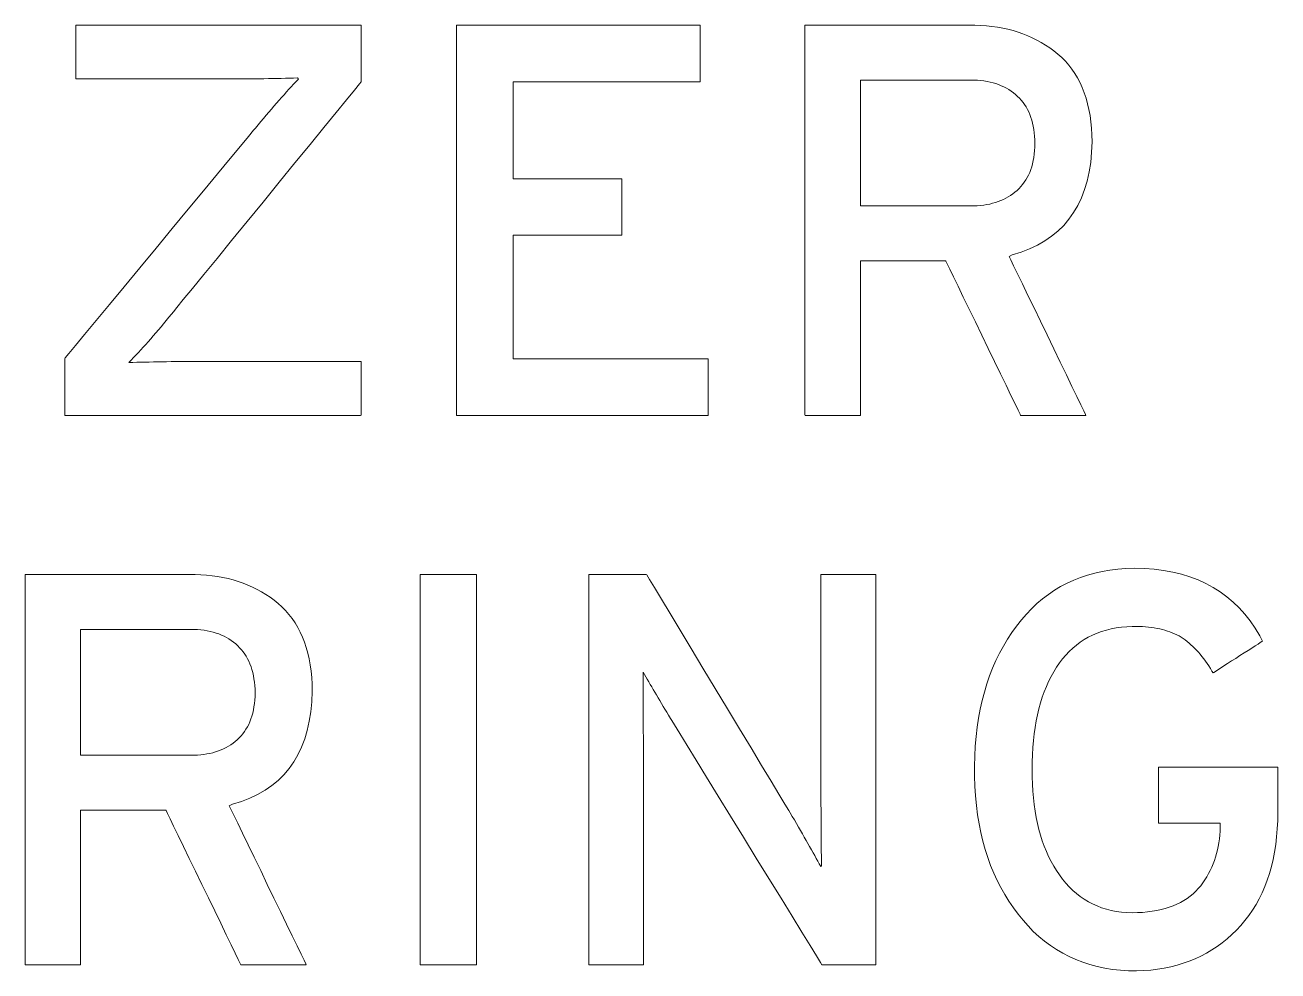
# Model space of a CAD drawing. Header units: millimetres. Extents: x 13198 to 24643, y -4481 to 8091.
# Drawn here: x 16323.25 to 16332.11, y 5691.67 to 5698.36 of the extents above; entities that cross this region are included whole.
import ezdxf

# ---------------------------------------------------------------- set-up
doc = ezdxf.new("R2010")
doc.units = ezdxf.units.MM
doc.header["$MEASUREMENT"] = 0
doc.linetypes.add('HIDDEN', pattern=[0.375, 0.25, -0.125])
doc.layers.add('3355', color=2, linetype='HIDDEN')

# ---------------------------------------------------------------- blocks, each defined once
blk = doc.blocks.new('sel-3355')
at = {"layer": '3355', "color": 7, "linetype": 'ByBlock', "lineweight": 13}
for points in [[(15461.0665, 5712.7908), (15461.0665, 5712.7946), (15461.0665, 5712.8054), (15461.0665, 5712.8223), (15461.0665, 5712.8443), (15461.0665, 5712.8707), (15461.0665, 5712.9004), (15461.0665, 5712.9326), (15461.0665, 5712.9664), (15461.0665, 5713.0008), (15461.0665, 5713.035), (15461.0665, 5713.0681), (15461.0665, 5713.0992), (15461.0665, 5713.1273), (15461.0665, 5713.1517), (15461.0665, 5713.1712), (15461.0665, 5713.1852), (15461.0665, 5713.1926), (15461.0697, 5713.1974), (15461.0945, 5713.2274), (15461.1411, 5713.2838), (15461.2067, 5713.3629), (15461.288, 5713.4613), (15461.3822, 5713.5751), (15461.4862, 5713.7007), (15461.597, 5713.8346), (15461.7115, 5713.9731), (15461.8268, 5714.1124), (15461.9399, 5714.249), (15462.0476, 5714.3792), (15462.1471, 5714.4994), (15462.2352, 5714.606), (15462.309, 5714.6952), (15462.3655, 5714.7634), (15462.4016, 5714.807), (15462.4143, 5714.8224), (15462.4336, 5714.8455), (15462.4527, 5714.8683), (15462.4716, 5714.8908), (15462.4903, 5714.9129), (15462.5089, 5714.9347), (15462.5273, 5714.9561), (15462.5455, 5714.9772), (15462.5636, 5714.9979), (15462.5815, 5715.0182), (15462.5992, 5715.0382), (15462.6167, 5715.0578), (15462.634, 5715.0771), (15462.6512, 5715.096), (15462.6682, 5715.1146), (15462.685, 5715.1328), (15462.7017, 5715.1507), (15462.7181, 5715.1682), (15462.7125, 5715.1764), (15462.6845, 5715.1755), (15462.656, 5715.1748), (15462.627, 5715.174), (15462.5975, 5715.1734), (15462.5676, 5715.1727), (15462.5371, 5715.1722), (15462.5062, 5715.1716), (15462.4748, 5715.1712), (15462.4428, 5715.1708), (15462.4104, 5715.1704), (15462.3775, 5715.1701), (15462.3441, 5715.1698), (15462.3102, 5715.1696), (15462.2759, 5715.1694), (15462.241, 5715.1693), (15462.2057, 5715.1692), (15462.1698, 5715.1692), (15462.1602, 5715.1692), (15462.1327, 5715.1692), (15462.0898, 5715.1692), (15462.0337, 5715.1692), (15461.9667, 5715.1692), (15461.8911, 5715.1692), (15461.8092, 5715.1692), (15461.7233, 5715.1692), (15461.6357, 5715.1692), (15461.5486, 5715.1692), (15461.4644, 5715.1692), (15461.3854, 5715.1692), (15461.3138, 5715.1692), (15461.252, 5715.1692), (15461.2022, 5715.1692), (15461.1667, 5715.1692), (15461.1479, 5715.1692), (15461.1454, 5715.1701), (15461.1454, 5715.1771), (15461.1454, 5715.1903), (15461.1454, 5715.2088), (15461.1454, 5715.2318), (15461.1454, 5715.2585), (15461.1454, 5715.2879), (15461.1454, 5715.3192), (15461.1454, 5715.3515), (15461.1454, 5715.3841), (15461.1454, 5715.4161), (15461.1454, 5715.4466), (15461.1454, 5715.4747), (15461.1454, 5715.4996), (15461.1454, 5715.5205), (15461.1454, 5715.5364), (15461.1454, 5715.5466), (15461.1454, 5715.5502), (15461.1644, 5715.5502), (15461.2185, 5715.5502), (15461.303, 5715.5502), (15461.4135, 5715.5502), (15461.5455, 5715.5502), (15461.6944, 5715.5502), (15461.8557, 5715.5502), (15462.025, 5715.5502), (15462.1976, 5715.5502), (15462.3691, 5715.5502), (15462.535, 5715.5502), (15462.6907, 5715.5502), (15462.8317, 5715.5502), (15462.9535, 5715.5502), (15463.0515, 5715.5502), (15463.1214, 5715.5502), (15463.1585, 5715.5502), (15463.1633, 5715.5492), (15463.1633, 5715.5419), (15463.1633, 5715.528), (15463.1633, 5715.5085), (15463.1633, 5715.4843), (15463.1633, 5715.4563), (15463.1633, 5715.4253), (15463.1633, 5715.3924), (15463.1633, 5715.3583), (15463.1633, 5715.324), (15463.1633, 5715.2904), (15463.1633, 5715.2583), (15463.1633, 5715.2287), (15463.1633, 5715.2025), (15463.1633, 5715.1805), (15463.1633, 5715.1637), (15463.1633, 5715.153), (15463.1633, 5715.1492), (15463.1508, 5715.1339), (15463.1151, 5715.0902), (15463.0593, 5715.0219), (15462.9863, 5714.9327), (15462.8992, 5714.826), (15462.8008, 5714.7057), (15462.6943, 5714.5754), (15462.5825, 5714.4387), (15462.4686, 5714.2992), (15462.3553, 5714.1607), (15462.2458, 5714.0267), (15462.143, 5713.9009), (15462.0499, 5713.787), (15461.9694, 5713.6886), (15461.9047, 5713.6093), (15461.8586, 5713.5529), (15461.8341, 5713.5229), (15461.8214, 5713.5073), (15461.8026, 5713.484), (15461.7839, 5713.4611), (15461.7654, 5713.4387), (15461.7469, 5713.4166), (15461.7286, 5713.3949), (15461.7104, 5713.3736), (15461.6924, 5713.3527), (15461.6745, 5713.3321), (15461.6567, 5713.3119), (15461.639, 5713.2922), (15461.6215, 5713.2728), (15461.604, 5713.2537), (15461.5867, 5713.2351), (15461.5696, 5713.2168), (15461.5525, 5713.1989), (15461.5356, 5713.1814), (15461.5188, 5713.1642), (15461.5466, 5713.1651), (15461.5748, 5713.1659), (15461.6036, 5713.1667), (15461.6328, 5713.1674), (15461.6625, 5713.1681), (15461.6927, 5713.1687), (15461.7234, 5713.1693), (15461.7546, 5713.1698), (15461.7863, 5713.1703), (15461.8185, 5713.1707), (15461.8511, 5713.1711), (15461.8843, 5713.1714), (15461.9179, 5713.1716), (15461.952, 5713.1718), (15461.9867, 5713.172), (15462.0218, 5713.1721), (15462.0574, 5713.1722), (15462.078, 5713.1722), (15462.098, 5713.1722), (15462.1356, 5713.1722), (15462.1885, 5713.1722), (15462.2542, 5713.1722), (15462.3302, 5713.1722), (15462.4141, 5713.1722), (15462.5036, 5713.1722), (15462.596, 5713.1722), (15462.6891, 5713.1722), (15462.7804, 5713.1722), (15462.8673, 5713.1722), (15462.9476, 5713.1722), (15463.0188, 5713.1722), (15463.0784, 5713.1722), (15463.1239, 5713.1722), (15463.1531, 5713.1722), (15463.1633, 5713.1722), (15463.1633, 5713.1686), (15463.1633, 5713.1584), (15463.1633, 5713.1424), (15463.1633, 5713.1215), (15463.1633, 5713.0966), (15463.1633, 5713.0684), (15463.1633, 5713.0379), (15463.1633, 5713.006), (15463.1633, 5712.9733), (15463.1633, 5712.9409), (15463.1633, 5712.9096), (15463.1633, 5712.8802), (15463.1633, 5712.8535), (15463.1633, 5712.8305), (15463.1633, 5712.8119), (15463.1633, 5712.7987), (15463.1633, 5712.7917), (15463.1583, 5712.7908), (15463.1198, 5712.7908), (15463.0472, 5712.7908), (15462.9453, 5712.7908), (15462.8187, 5712.7908), (15462.6722, 5712.7908), (15462.5104, 5712.7908), (15462.338, 5712.7908), (15462.1598, 5712.7908), (15461.9804, 5712.7908), (15461.8046, 5712.7908), (15461.6369, 5712.7908), (15461.4822, 5712.7908), (15461.345, 5712.7908), (15461.2302, 5712.7908), (15461.1424, 5712.7908), (15461.0862, 5712.7908)], [(15468.3315, 5714.7251), (15468.3283, 5714.6506), (15468.3213, 5714.5795), (15468.3106, 5714.5118), (15468.2962, 5714.4476), (15468.278, 5714.3868), (15468.256, 5714.3294), (15468.2303, 5714.2754), (15468.2009, 5714.2249), (15468.1676, 5714.1778), (15468.1307, 5714.1342), (15468.0899, 5714.094), (15468.0454, 5714.0572), (15467.9972, 5714.0239), (15467.9452, 5713.994), (15467.8894, 5713.9675), (15467.8299, 5713.9445), (15467.7667, 5713.9249), (15467.7449, 5713.9142), (15467.7563, 5713.8905), (15467.7766, 5713.8485), (15467.8045, 5713.791), (15467.8387, 5713.7203), (15467.8779, 5713.6393), (15467.921, 5713.5503), (15467.9666, 5713.4561), (15468.0135, 5713.3592), (15468.0604, 5713.2621), (15468.1062, 5713.1675), (15468.1496, 5713.078), (15468.1892, 5712.9961), (15468.2239, 5712.9244), (15468.2524, 5712.8656), (15468.2734, 5712.8221), (15468.2857, 5712.7966), (15468.2882, 5712.7908), (15468.2814, 5712.7908), (15468.2668, 5712.7908), (15468.2454, 5712.7908), (15468.2183, 5712.7908), (15468.1865, 5712.7908), (15468.1511, 5712.7908), (15468.1131, 5712.7908), (15468.0737, 5712.7908), (15468.0338, 5712.7908), (15467.9945, 5712.7908), (15467.9569, 5712.7908), (15467.9221, 5712.7908), (15467.8911, 5712.7908), (15467.8649, 5712.7908), (15467.8447, 5712.7908), (15467.8314, 5712.7908), (15467.8262, 5712.7908), (15467.822, 5712.7995), (15467.8084, 5712.8275), (15467.7866, 5712.8725), (15467.7578, 5712.9319), (15467.7232, 5713.0033), (15467.684, 5713.0841), (15467.6414, 5713.1719), (15467.5967, 5713.2641), (15467.5511, 5713.3582), (15467.5057, 5713.4518), (15467.4618, 5713.5423), (15467.4207, 5713.6272), (15467.3834, 5713.7041), (15467.3513, 5713.7703), (15467.3255, 5713.8235), (15467.3073, 5713.8611), (15467.2978, 5713.8806), (15467.295, 5713.8828), (15467.2832, 5713.8828), (15467.2616, 5713.8828), (15467.2315, 5713.8828), (15467.1942, 5713.8828), (15467.1513, 5713.8828), (15467.1039, 5713.8828), (15467.0537, 5713.8828), (15467.0018, 5713.8828), (15466.9498, 5713.8828), (15466.8989, 5713.8828), (15466.8507, 5713.8828), (15466.8064, 5713.8828), (15466.7674, 5713.8828), (15466.7352, 5713.8828), (15466.7111, 5713.8828), (15466.6965, 5713.8828), (15466.6926, 5713.8824), (15466.6926, 5713.8683), (15466.6926, 5713.8354), (15466.6926, 5713.7862), (15466.6926, 5713.7233), (15466.6926, 5713.6491), (15466.6926, 5713.5661), (15466.6926, 5713.4769), (15466.6926, 5713.3839), (15466.6926, 5713.2897), (15466.6926, 5713.1967), (15466.6926, 5713.1075), (15466.6926, 5713.0245), (15466.6926, 5712.9503), (15466.6926, 5712.8874), (15466.6926, 5712.8382), (15466.6926, 5712.8053), (15466.6926, 5712.7912), (15466.6901, 5712.7908), (15466.6806, 5712.7908), (15466.665, 5712.7908), (15466.6441, 5712.7908), (15466.6188, 5712.7908), (15466.59, 5712.7908), (15466.5587, 5712.7908), (15466.5256, 5712.7908), (15466.4918, 5712.7908), (15466.4582, 5712.7908), (15466.4255, 5712.7908), (15466.3948, 5712.7908), (15466.3669, 5712.7908), (15466.3427, 5712.7908), (15466.3231, 5712.7908), (15466.3091, 5712.7908), (15466.3014, 5712.7908), (15466.3003, 5712.7964), (15466.3003, 5712.8457), (15466.3003, 5712.9407), (15466.3003, 5713.075), (15466.3003, 5713.2425), (15466.3003, 5713.4366), (15466.3003, 5713.6512), (15466.3003, 5713.8799), (15466.3003, 5714.1164), (15466.3003, 5714.3542), (15466.3003, 5714.5872), (15466.3003, 5714.809), (15466.3003, 5715.0132), (15466.3003, 5715.1936), (15466.3003, 5715.3438), (15466.3003, 5715.4575), (15466.3003, 5715.5283), (15466.3004, 5715.5502), (15466.3136, 5715.5502), (15466.3472, 5715.5502), (15466.3985, 5715.5502), (15466.4648, 5715.5502), (15466.5435, 5715.5502), (15466.6318, 5715.5502), (15466.7271, 5715.5502), (15466.8266, 5715.5502), (15466.9277, 5715.5502), (15467.0278, 5715.5502), (15467.124, 5715.5502), (15467.2138, 5715.5502), (15467.2944, 5715.5502), (15467.3632, 5715.5502), (15467.4174, 5715.5502), (15467.4544, 5715.5502), (15467.4715, 5715.5502), (15467.5026, 5715.5499), (15467.5435, 5715.5483), (15467.5836, 5715.5454), (15467.6229, 5715.5412), (15467.6614, 5715.5356), (15467.6991, 5715.5288), (15467.736, 5715.5207), (15467.7722, 5715.5113), (15467.8075, 5715.5005), (15467.842, 5715.4885), (15467.8758, 5715.4751), (15467.9087, 5715.4605), (15467.9409, 5715.4445), (15467.9723, 5715.4272), (15468.0029, 5715.4086), (15468.0327, 5715.3887), (15468.0617, 5715.3675), (15468.09, 5715.3449), (15468.1172, 5715.3205), (15468.1427, 5715.2946), (15468.1667, 5715.2673), (15468.189, 5715.2384), (15468.2096, 5715.208), (15468.2287, 5715.176), (15468.2461, 5715.1426), (15468.262, 5715.1077), (15468.2761, 5715.0712), (15468.2887, 5715.0333), (15468.2997, 5714.9938), (15468.309, 5714.9528), (15468.3167, 5714.9103), (15468.3228, 5714.8663), (15468.3273, 5714.8207), (15468.3302, 5714.7737)], [(15467.9274, 5714.7134), (15467.9265, 5714.7392), (15467.9249, 5714.7641), (15467.9225, 5714.7883), (15467.9193, 5714.8118), (15467.9152, 5714.8344), (15467.9104, 5714.8563), (15467.9048, 5714.8773), (15467.8983, 5714.8977), (15467.8911, 5714.9172), (15467.883, 5714.9359), (15467.8742, 5714.9539), (15467.8645, 5714.9712), (15467.8541, 5714.9876), (15467.8429, 5715.0033), (15467.8308, 5715.0182), (15467.8179, 5715.0324), (15467.8043, 5715.0458), (15467.7897, 5715.059), (15467.7745, 5715.0714), (15467.7587, 5715.0831), (15467.7423, 5715.0939), (15467.7252, 5715.1039), (15467.7075, 5715.1131), (15467.6892, 5715.1215), (15467.6703, 5715.1292), (15467.6508, 5715.136), (15467.6306, 5715.142), (15467.6099, 5715.1472), (15467.5885, 5715.1516), (15467.5665, 5715.1552), (15467.5438, 5715.158), (15467.5206, 5715.16), (15467.4967, 5715.1612), (15467.4722, 5715.1616), (15467.4645, 5715.1616), (15467.4424, 5715.1616), (15467.408, 5715.1616), (15467.3631, 5715.1616), (15467.3096, 5715.1616), (15467.2494, 5715.1616), (15467.1845, 5715.1616), (15467.1168, 5715.1616), (15467.0481, 5715.1616), (15466.9803, 5715.1616), (15466.9154, 5715.1616), (15466.8553, 5715.1616), (15466.8018, 5715.1616), (15466.7569, 5715.1616), (15466.7225, 5715.1616), (15466.7004, 5715.1616), (15466.6926, 5715.1616), (15466.6926, 5715.1527), (15466.6926, 5715.1276), (15466.6926, 5715.0882), (15466.6926, 5715.0369), (15466.6926, 5714.9759), (15466.6926, 5714.9072), (15466.6926, 5714.8331), (15466.6926, 5714.7557), (15466.6926, 5714.6773), (15466.6926, 5714.5999), (15466.6926, 5714.5258), (15466.6926, 5714.4571), (15466.6926, 5714.396), (15466.6926, 5714.3447), (15466.6926, 5714.3054), (15466.6926, 5714.2802), (15466.6926, 5714.2714), (15466.7004, 5714.2714), (15466.7225, 5714.2714), (15466.7569, 5714.2714), (15466.8018, 5714.2714), (15466.8553, 5714.2714), (15466.9154, 5714.2714), (15466.9803, 5714.2714), (15467.0481, 5714.2714), (15467.1168, 5714.2714), (15467.1845, 5714.2714), (15467.2494, 5714.2714), (15467.3096, 5714.2714), (15467.3631, 5714.2714), (15467.408, 5714.2714), (15467.4424, 5714.2714), (15467.4645, 5714.2714), (15467.4722, 5714.2714), (15467.4963, 5714.2717), (15467.5198, 5714.2729), (15467.5427, 5714.2748), (15467.5649, 5714.2774), (15467.5866, 5714.2809), (15467.6077, 5714.285), (15467.6282, 5714.29), (15467.6482, 5714.2957), (15467.6675, 5714.3022), (15467.6862, 5714.3094), (15467.7043, 5714.3175), (15467.7218, 5714.3262), (15467.7387, 5714.3358), (15467.7551, 5714.3461), (15467.7708, 5714.3572), (15467.7859, 5714.3691), (15467.8005, 5714.3817), (15467.8145, 5714.3948), (15467.8278, 5714.4086), (15467.8402, 5714.4233), (15467.8518, 5714.4388), (15467.8626, 5714.4551), (15467.8725, 5714.4723), (15467.8817, 5714.4902), (15467.89, 5714.5089), (15467.8974, 5714.5285), (15467.9041, 5714.5488), (15467.9099, 5714.5699), (15467.9149, 5714.5918), (15467.919, 5714.6146), (15467.9224, 5714.6381), (15467.9249, 5714.6624), (15467.9265, 5714.6875)], [(15462.8166, 5710.8413), (15462.8135, 5710.7668), (15462.8065, 5710.6957), (15462.7958, 5710.628), (15462.7814, 5710.5638), (15462.7632, 5710.503), (15462.7412, 5710.4456), (15462.7155, 5710.3917), (15462.686, 5710.3412), (15462.6528, 5710.2941), (15462.6158, 5710.2504), (15462.5751, 5710.2102), (15462.5306, 5710.1735), (15462.4824, 5710.1401), (15462.4304, 5710.1102), (15462.3746, 5710.0838), (15462.3151, 5710.0607), (15462.2518, 5710.0411), (15462.23, 5710.0304), (15462.2415, 5710.0067), (15462.2618, 5709.9648), (15462.2897, 5709.9072), (15462.3239, 5709.8366), (15462.3631, 5709.7555), (15462.4061, 5709.6666), (15462.4518, 5709.5723), (15462.4987, 5709.4754), (15462.5456, 5709.3783), (15462.5914, 5709.2837), (15462.6347, 5709.1942), (15462.6744, 5709.1123), (15462.7091, 5709.0406), (15462.7375, 5708.9818), (15462.7586, 5708.9383), (15462.7709, 5708.9128), (15462.7734, 5708.9071), (15462.7666, 5708.9071), (15462.752, 5708.9071), (15462.7306, 5708.9071), (15462.7035, 5708.9071), (15462.6717, 5708.9071), (15462.6363, 5708.9071), (15462.5983, 5708.9071), (15462.5589, 5708.9071), (15462.519, 5708.9071), (15462.4797, 5708.9071), (15462.4421, 5708.9071), (15462.4073, 5708.9071), (15462.3762, 5708.9071), (15462.3501, 5708.9071), (15462.3298, 5708.9071), (15462.3166, 5708.9071), (15462.3114, 5708.9071), (15462.3071, 5708.9157), (15462.2935, 5708.9438), (15462.2717, 5708.9887), (15462.2429, 5709.0482), (15462.2083, 5709.1196), (15462.1691, 5709.2004), (15462.1266, 5709.2881), (15462.0819, 5709.3803), (15462.0362, 5709.4745), (15461.9909, 5709.568), (15461.947, 5709.6585), (15461.9058, 5709.7435), (15461.8686, 5709.8203), (15461.8364, 5709.8866), (15461.8107, 5709.9397), (15461.7924, 5709.9773), (15461.783, 5709.9968), (15461.7802, 5709.999), (15461.7684, 5709.999), (15461.7468, 5709.999), (15461.7166, 5709.999), (15461.6794, 5709.999), (15461.6364, 5709.999), (15461.5891, 5709.999), (15461.5388, 5709.999), (15461.487, 5709.999), (15461.435, 5709.999), (15461.3841, 5709.999), (15461.3359, 5709.999), (15461.2916, 5709.999), (15461.2526, 5709.999), (15461.2204, 5709.999), (15461.1963, 5709.999), (15461.1817, 5709.999), (15461.1778, 5709.9987), (15461.1778, 5709.9845), (15461.1778, 5709.9516), (15461.1778, 5709.9025), (15461.1778, 5709.8395), (15461.1778, 5709.7653), (15461.1778, 5709.6824), (15461.1778, 5709.5931), (15461.1778, 5709.5002), (15461.1778, 5709.4059), (15461.1778, 5709.3129), (15461.1778, 5709.2237), (15461.1778, 5709.1408), (15461.1778, 5709.0666), (15461.1778, 5709.0036), (15461.1778, 5708.9544), (15461.1778, 5708.9215), (15461.1778, 5708.9074), (15461.1753, 5708.9071), (15461.1658, 5708.9071), (15461.1502, 5708.9071), (15461.1293, 5708.9071), (15461.104, 5708.9071), (15461.0752, 5708.9071), (15461.0439, 5708.9071), (15461.0108, 5708.9071), (15460.977, 5708.9071), (15460.9434, 5708.9071), (15460.9107, 5708.9071), (15460.88, 5708.9071), (15460.8521, 5708.9071), (15460.8279, 5708.9071), (15460.8083, 5708.9071), (15460.7942, 5708.9071), (15460.7866, 5708.9071), (15460.7855, 5708.9126), (15460.7855, 5708.9619), (15460.7855, 5709.0569), (15460.7855, 5709.1913), (15460.7855, 5709.3587), (15460.7855, 5709.5529), (15460.7855, 5709.7675), (15460.7855, 5709.9961), (15460.7855, 5710.2326), (15460.7855, 5710.4705), (15460.7855, 5710.7034), (15460.7855, 5710.9252), (15460.7855, 5711.1295), (15460.7855, 5711.3098), (15460.7855, 5711.46), (15460.7855, 5711.5737), (15460.7855, 5711.6445), (15460.7856, 5711.6664), (15460.7988, 5711.6664), (15460.8324, 5711.6664), (15460.8837, 5711.6664), (15460.95, 5711.6664), (15461.0287, 5711.6664), (15461.117, 5711.6664), (15461.2122, 5711.6664), (15461.3118, 5711.6664), (15461.4129, 5711.6664), (15461.513, 5711.6664), (15461.6092, 5711.6664), (15461.699, 5711.6664), (15461.7796, 5711.6664), (15461.8484, 5711.6664), (15461.9026, 5711.6664), (15461.9396, 5711.6664), (15461.9567, 5711.6664), (15461.9878, 5711.6661), (15462.0287, 5711.6645), (15462.0688, 5711.6616), (15462.1081, 5711.6574), (15462.1466, 5711.6519), (15462.1843, 5711.645), (15462.2212, 5711.6369), (15462.2573, 5711.6275), (15462.2927, 5711.6168), (15462.3272, 5711.6047), (15462.361, 5711.5914), (15462.3939, 5711.5767), (15462.4261, 5711.5607), (15462.4575, 5711.5434), (15462.4881, 5711.5249), (15462.5179, 5711.505), (15462.5469, 5711.4837), (15462.5752, 5711.4611), (15462.6024, 5711.4367), (15462.6279, 5711.4109), (15462.6519, 5711.3835), (15462.6742, 5711.3546), (15462.6948, 5711.3242), (15462.7139, 5711.2923), (15462.7313, 5711.2589), (15462.7471, 5711.2239), (15462.7613, 5711.1875), (15462.7739, 5711.1495), (15462.7849, 5711.11), (15462.7942, 5711.069), (15462.8019, 5711.0265), (15462.808, 5710.9825), (15462.8125, 5710.937), (15462.8154, 5710.8899)], [(15466.4213, 5708.9071), (15466.4113, 5708.9234), (15466.3827, 5708.9697), (15466.3381, 5709.0422), (15466.2798, 5709.137), (15466.2101, 5709.2502), (15466.1315, 5709.3779), (15466.0463, 5709.5163), (15465.9569, 5709.6615), (15465.8658, 5709.8096), (15465.7752, 5709.9567), (15465.6877, 5710.0989), (15465.6055, 5710.2325), (15465.531, 5710.3534), (15465.4667, 5710.4579), (15465.4149, 5710.542), (15465.378, 5710.6019), (15465.3585, 5710.6338), (15465.3493, 5710.6489), (15465.3363, 5710.6706), (15465.3235, 5710.692), (15465.3109, 5710.713), (15465.2985, 5710.7338), (15465.2863, 5710.7543), (15465.2743, 5710.7745), (15465.2625, 5710.7944), (15465.251, 5710.814), (15465.2396, 5710.8333), (15465.2284, 5710.8523), (15465.2175, 5710.8709), (15465.2067, 5710.8893), (15465.1962, 5710.9074), (15465.1858, 5710.9251), (15465.1757, 5710.9425), (15465.1658, 5710.9597), (15465.1561, 5710.9765), (15465.1561, 5710.9444), (15465.1561, 5710.9117), (15465.1562, 5710.8785), (15465.1563, 5710.8448), (15465.1564, 5710.8106), (15465.1565, 5710.7758), (15465.1567, 5710.7404), (15465.1569, 5710.7046), (15465.1571, 5710.6682), (15465.1573, 5710.6313), (15465.1576, 5710.5939), (15465.1578, 5710.5559), (15465.1581, 5710.5174), (15465.1585, 5710.4784), (15465.1588, 5710.4388), (15465.1592, 5710.3987), (15465.1596, 5710.3581), (15465.1599, 5710.3342), (15465.1599, 5710.3079), (15465.1599, 5710.2584), (15465.1599, 5710.1888), (15465.1599, 5710.1025), (15465.1599, 5710.0025), (15465.1599, 5709.8921), (15465.1599, 5709.7746), (15465.1599, 5709.653), (15465.1599, 5709.5306), (15465.1599, 5709.4106), (15465.1599, 5709.2962), (15465.1599, 5709.1907), (15465.1599, 5709.0971), (15465.1599, 5709.0188), (15465.1599, 5708.9588), (15465.1599, 5708.9205), (15465.1599, 5708.9071), (15465.1562, 5708.9071), (15465.1458, 5708.9071), (15465.1295, 5708.9071), (15465.1082, 5708.9071), (15465.0828, 5708.9071), (15465.0542, 5708.9071), (15465.0231, 5708.9071), (15464.9905, 5708.9071), (15464.9572, 5708.9071), (15464.9242, 5708.9071), (15464.8923, 5708.9071), (15464.8623, 5708.9071), (15464.8351, 5708.9071), (15464.8117, 5708.9071), (15464.7928, 5708.9071), (15464.7794, 5708.9071), (15464.7722, 5708.9071), (15464.7713, 5708.9137), (15464.7713, 5708.9644), (15464.7713, 5709.0599), (15464.7713, 5709.194), (15464.7713, 5709.3606), (15464.7713, 5709.5534), (15464.7713, 5709.7663), (15464.7713, 5709.9931), (15464.7713, 5710.2276), (15464.7713, 5710.4637), (15464.7713, 5710.6951), (15464.7713, 5710.9158), (15464.7713, 5711.1194), (15464.7713, 5711.2998), (15464.7713, 5711.451), (15464.7713, 5711.5666), (15464.7713, 5711.6404), (15464.7713, 5711.6664), (15464.7751, 5711.6664), (15464.7861, 5711.6664), (15464.8032, 5711.6664), (15464.8255, 5711.6664), (15464.8522, 5711.6664), (15464.8824, 5711.6664), (15464.915, 5711.6664), (15464.9493, 5711.6664), (15464.9842, 5711.6664), (15465.019, 5711.6664), (15465.0525, 5711.6664), (15465.084, 5711.6664), (15465.1126, 5711.6664), (15465.1372, 5711.6664), (15465.1571, 5711.6664), (15465.1712, 5711.6664), (15465.1787, 5711.6664), (15465.1821, 5711.6624), (15465.2008, 5711.6314), (15465.236, 5711.5731), (15465.2854, 5711.4913), (15465.3467, 5711.3896), (15465.4177, 5711.2719), (15465.4961, 5711.142), (15465.5796, 5711.0035), (15465.666, 5710.8604), (15465.7529, 5710.7163), (15465.8381, 5710.575), (15465.9194, 5710.4403), (15465.9944, 5710.316), (15466.0608, 5710.2059), (15466.1165, 5710.1136), (15466.159, 5710.0431), (15466.1862, 5709.998), (15466.1958, 5709.9821), (15466.211, 5709.9561), (15466.2259, 5709.9305), (15466.2405, 5709.9054), (15466.2547, 5709.8807), (15466.2687, 5709.8565), (15466.2824, 5709.8327), (15466.2957, 5709.8093), (15466.3088, 5709.7864), (15466.3215, 5709.764), (15466.334, 5709.742), (15466.3461, 5709.7204), (15466.358, 5709.6993), (15466.3695, 5709.6786), (15466.3808, 5709.6584), (15466.3917, 5709.6386), (15466.4023, 5709.6193), (15466.4126, 5709.6004), (15466.4175, 5709.6077), (15466.417, 5709.6411), (15466.4167, 5709.6751), (15466.4163, 5709.7095), (15466.416, 5709.7445), (15466.4157, 5709.7799), (15466.4154, 5709.8157), (15466.4151, 5709.8521), (15466.4149, 5709.889), (15466.4147, 5709.9263), (15466.4145, 5709.9641), (15466.4143, 5710.0024), (15466.4142, 5710.0411), (15466.4141, 5710.0804), (15466.414, 5710.1201), (15466.4139, 5710.1603), (15466.4139, 5710.2009), (15466.4139, 5710.2421), (15466.4139, 5710.2555), (15466.4139, 5710.2936), (15466.4139, 5710.3533), (15466.4139, 5710.4313), (15466.4139, 5710.5245), (15466.4139, 5710.6296), (15466.4139, 5710.7435), (15466.4139, 5710.8629), (15466.4139, 5710.9848), (15466.4139, 5711.1058), (15466.4139, 5711.2229), (15466.4139, 5711.3328), (15466.4139, 5711.4323), (15466.4139, 5711.5183), (15466.4139, 5711.5875), (15466.4139, 5711.6368), (15466.4139, 5711.663), (15466.4148, 5711.6664), (15466.422, 5711.6664), (15466.4354, 5711.6664), (15466.4543, 5711.6664), (15466.4778, 5711.6664), (15466.5049, 5711.6664), (15466.5349, 5711.6664), (15466.5668, 5711.6664), (15466.5999, 5711.6664), (15466.6331, 5711.6664), (15466.6657, 5711.6664), (15466.6968, 5711.6664), (15466.7255, 5711.6664), (15466.7509, 5711.6664), (15466.7721, 5711.6664), (15466.7884, 5711.6664), (15466.7988, 5711.6664), (15466.8025, 5711.6664), (15466.8025, 5711.6404), (15466.8025, 5711.5666), (15466.8025, 5711.451), (15466.8025, 5711.2998), (15466.8025, 5711.1194), (15466.8025, 5710.9158), (15466.8025, 5710.6951), (15466.8025, 5710.4637), (15466.8025, 5710.2276), (15466.8025, 5709.9931), (15466.8025, 5709.7663), (15466.8025, 5709.5534), (15466.8025, 5709.3606), (15466.8025, 5709.194), (15466.8025, 5709.0599), (15466.8025, 5708.9644), (15466.8025, 5708.9137), (15466.8016, 5708.9071), (15466.7946, 5708.9071), (15466.7814, 5708.9071), (15466.7628, 5708.9071), (15466.7398, 5708.9071), (15466.7132, 5708.9071), (15466.6838, 5708.9071), (15466.6525, 5708.9071), (15466.6201, 5708.9071), (15466.5875, 5708.9071), (15466.5555, 5708.9071), (15466.525, 5708.9071), (15466.4969, 5708.9071), (15466.472, 5708.9071), (15466.4511, 5708.9071), (15466.4351, 5708.9071), (15466.4249, 5708.9071)], [(15469.6457, 5709.987), (15469.6443, 5709.9272), (15469.6412, 5709.869), (15469.6364, 5709.8124), (15469.6298, 5709.7574), (15469.6214, 5709.7039), (15469.6112, 5709.652), (15469.5993, 5709.6017), (15469.5856, 5709.5529), (15469.5701, 5709.5057), (15469.5529, 5709.4601), (15469.5339, 5709.4161), (15469.5132, 5709.3737), (15469.4906, 5709.3328), (15469.4663, 5709.2935), (15469.4402, 5709.2558), (15469.4124, 5709.2196), (15469.3828, 5709.1851), (15469.3515, 5709.1519), (15469.3191, 5709.1201), (15469.2856, 5709.0902), (15469.2509, 5709.0621), (15469.2151, 5709.0358), (15469.1782, 5709.0114), (15469.1401, 5708.9889), (15469.1009, 5708.9682), (15469.0605, 5708.9494), (15469.019, 5708.9324), (15468.9764, 5708.9172), (15468.9327, 5708.9039), (15468.8878, 5708.8925), (15468.8417, 5708.8829), (15468.7946, 5708.8752), (15468.7463, 5708.8694), (15468.6969, 5708.8654), (15468.6463, 5708.8632), (15468.59, 5708.8642), (15468.5323, 5708.8681), (15468.4761, 5708.8745), (15468.4214, 5708.8833), (15468.3682, 5708.8946), (15468.3163, 5708.9084), (15468.266, 5708.9246), (15468.2171, 5708.9433), (15468.1697, 5708.9644), (15468.1237, 5708.988), (15468.0792, 5709.0141), (15468.0362, 5709.0426), (15467.9946, 5709.0735), (15467.9545, 5709.107), (15467.9158, 5709.1429), (15467.8786, 5709.1812), (15467.8429, 5709.222), (15467.8086, 5709.2653), (15467.7749, 5709.3095), (15467.7432, 5709.3553), (15467.7134, 5709.4028), (15467.6855, 5709.4519), (15467.6596, 5709.5027), (15467.6356, 5709.5551), (15467.6136, 5709.6091), (15467.5935, 5709.6648), (15467.5753, 5709.7221), (15467.5591, 5709.7811), (15467.5448, 5709.8417), (15467.5324, 5709.9039), (15467.522, 5709.9678), (15467.5135, 5710.0333), (15467.5069, 5710.1005), (15467.5023, 5710.1693), (15467.4997, 5710.2397), (15467.4992, 5710.3116), (15467.5012, 5710.3827), (15467.5052, 5710.4521), (15467.5111, 5710.5199), (15467.5189, 5710.5861), (15467.5287, 5710.6508), (15467.5404, 5710.7138), (15467.5541, 5710.7752), (15467.5697, 5710.835), (15467.5872, 5710.8932), (15467.6067, 5710.9498), (15467.6281, 5711.0048), (15467.6514, 5711.0582), (15467.6767, 5711.1099), (15467.7039, 5711.1601), (15467.7331, 5711.2087), (15467.7641, 5711.2557), (15467.7972, 5711.301), (15467.8313, 5711.3445), (15467.8666, 5711.3855), (15467.9033, 5711.4241), (15467.9415, 5711.4602), (15467.9811, 5711.4939), (15468.0222, 5711.5252), (15468.0648, 5711.554), (15468.1088, 5711.5804), (15468.1543, 5711.6044), (15468.2012, 5711.6259), (15468.2496, 5711.645), (15468.2994, 5711.6617), (15468.3508, 5711.676), (15468.4035, 5711.6878), (15468.4577, 5711.6972), (15468.5134, 5711.7042), (15468.5706, 5711.7088), (15468.6292, 5711.7109), (15468.701, 5711.7088), (15468.7704, 5711.7035), (15468.8374, 5711.6949), (15468.9019, 5711.6831), (15468.9639, 5711.668), (15469.0235, 5711.6496), (15469.0806, 5711.628), (15469.1353, 5711.6032), (15469.1875, 5711.5751), (15469.2373, 5711.5437), (15469.2846, 5711.5091), (15469.3295, 5711.4713), (15469.3719, 5711.4301), (15469.4119, 5711.3857), (15469.4495, 5711.3381), (15469.4845, 5711.2872), (15469.5172, 5711.233), (15469.5372, 5711.1949), (15469.5319, 5711.1915), (15469.5208, 5711.1844), (15469.5048, 5711.1741), (15469.4846, 5711.1612), (15469.4609, 5711.146), (15469.4346, 5711.1292), (15469.4064, 5711.1111), (15469.377, 5711.0922), (15469.3473, 5711.0732), (15469.3179, 5711.0544), (15469.2897, 5711.0363), (15469.2633, 5711.0194), (15469.2397, 5711.0042), (15469.2195, 5710.9913), (15469.2035, 5710.981), (15469.1924, 5710.9739), (15469.1871, 5710.9705), (15469.1792, 5710.983), (15469.1678, 5711.0016), (15469.1563, 5711.0196), (15469.1445, 5711.0371), (15469.1326, 5711.054), (15469.1205, 5711.0704), (15469.1082, 5711.0862), (15469.0957, 5711.1015), (15469.083, 5711.1162), (15469.0702, 5711.1303), (15469.0572, 5711.1439), (15469.044, 5711.157), (15469.0306, 5711.1694), (15469.017, 5711.1814), (15469.0033, 5711.1927), (15468.9894, 5711.2035), (15468.9753, 5711.2137), (15468.9611, 5711.2234), (15468.946, 5711.2317), (15468.9306, 5711.2395), (15468.9147, 5711.2468), (15468.8983, 5711.2537), (15468.8814, 5711.2601), (15468.8641, 5711.266), (15468.8464, 5711.2714), (15468.8282, 5711.2763), (15468.8095, 5711.2807), (15468.7904, 5711.2847), (15468.7709, 5711.2881), (15468.7508, 5711.2911), (15468.7304, 5711.2936), (15468.7094, 5711.2956), (15468.6881, 5711.2972), (15468.6662, 5711.2982), (15468.644, 5711.2988), (15468.6157, 5711.2987), (15468.5769, 5711.2969), (15468.5391, 5711.2934), (15468.5024, 5711.2882), (15468.4668, 5711.2814), (15468.4322, 5711.2729), (15468.3987, 5711.2627), (15468.3663, 5711.2509), (15468.3349, 5711.2373), (15468.3046, 5711.2221), (15468.2753, 5711.2053), (15468.2471, 5711.1867), (15468.22, 5711.1665), (15468.194, 5711.1447), (15468.169, 5711.1211), (15468.1451, 5711.0959), (15468.1222, 5711.069), (15468.1004, 5711.0405), (15468.0796, 5711.0099), (15468.0598, 5710.9778), (15468.0413, 5710.9444), (15468.024, 5710.9097), (15468.0078, 5710.8737), (15467.9929, 5710.8364), (15467.9791, 5710.7978), (15467.9666, 5710.7579), (15467.9552, 5710.7167), (15467.9451, 5710.6742), (15467.9361, 5710.6304), (15467.9283, 5710.5853), (15467.9218, 5710.5389), (15467.9164, 5710.4913), (15467.9122, 5710.4423), (15467.9092, 5710.392), (15467.9075, 5710.3405), (15467.9069, 5710.2876), (15467.9075, 5710.2354), (15467.9092, 5710.1845), (15467.9122, 5710.1348), (15467.9164, 5710.0864), (15467.9218, 5710.0393), (15467.9283, 5709.9935), (15467.9361, 5709.9489), (15467.9451, 5709.9055), (15467.9552, 5709.8635), (15467.9666, 5709.8227), (15467.9791, 5709.7832), (15467.9929, 5709.745), (15468.0078, 5709.708), (15468.024, 5709.6723), (15468.0413, 5709.638), (15468.0598, 5709.6048), (15468.0796, 5709.573), (15468.1004, 5709.5421), (15468.1222, 5709.5122), (15468.1451, 5709.484), (15468.1691, 5709.4576), (15468.1941, 5709.4329), (15468.2201, 5709.4101), (15468.2473, 5709.389), (15468.2755, 5709.3697), (15468.3048, 5709.3522), (15468.3351, 5709.3365), (15468.3665, 5709.3225), (15468.3989, 5709.3103), (15468.4325, 5709.3), (15468.467, 5709.2913), (15468.5027, 5709.2845), (15468.5394, 5709.2795), (15468.5772, 5709.2762), (15468.616, 5709.2747), (15468.6535, 5709.2753), (15468.6889, 5709.2774), (15468.7232, 5709.2805), (15468.7563, 5709.2848), (15468.7883, 5709.2903), (15468.8192, 5709.2969), (15468.8488, 5709.3047), (15468.8774, 5709.3136), (15468.9048, 5709.3236), (15468.931, 5709.3348), (15468.9561, 5709.3472), (15468.9801, 5709.3607), (15469.0029, 5709.3753), (15469.0245, 5709.3912), (15469.0451, 5709.4081), (15469.0644, 5709.4262), (15469.0826, 5709.4455), (15469.0997, 5709.466), (15469.1149, 5709.4867), (15469.1292, 5709.5079), (15469.1426, 5709.5296), (15469.1551, 5709.5517), (15469.1668, 5709.5742), (15469.1775, 5709.5971), (15469.1874, 5709.6205), (15469.1964, 5709.6443), (15469.2045, 5709.6686), (15469.2118, 5709.6933), (15469.2181, 5709.7184), (15469.2236, 5709.744), (15469.2281, 5709.77), (15469.2318, 5709.7964), (15469.2346, 5709.8232), (15469.2365, 5709.8505), (15469.2376, 5709.8782), (15469.2378, 5709.897), (15469.2378, 5709.8971), (15469.2378, 5709.8975), (15469.2378, 5709.898), (15469.2378, 5709.8987), (15469.2378, 5709.8994), (15469.2378, 5709.9003), (15469.2378, 5709.9012), (15469.2378, 5709.9022), (15469.2378, 5709.9031), (15469.2378, 5709.9041), (15469.2378, 5709.905), (15469.2378, 5709.9058), (15469.2378, 5709.9066), (15469.2378, 5709.9073), (15469.2378, 5709.9078), (15469.2378, 5709.9081), (15469.2378, 5709.9083), (15469.2359, 5709.9083), (15469.2268, 5709.9083), (15469.2109, 5709.9083), (15469.1891, 5709.9083), (15469.1624, 5709.9083), (15469.1318, 5709.9083), (15469.0981, 5709.9083), (15469.0624, 5709.9083), (15469.0255, 5709.9083), (15468.9885, 5709.9083), (15468.9523, 5709.9083), (15468.9178, 5709.9083), (15468.8861, 5709.9083), (15468.8579, 5709.9083), (15468.8344, 5709.9083), (15468.8164, 5709.9083), (15468.8049, 5709.9083), (15468.8009, 5709.9083), (15468.8009, 5709.912), (15468.8009, 5709.9224), (15468.8009, 5709.9387), (15468.8009, 5709.9601), (15468.8009, 5709.9856), (15468.8009, 5710.0145), (15468.8009, 5710.0458), (15468.8009, 5710.0786), (15468.8009, 5710.1122), (15468.8009, 5710.1456), (15468.8009, 5710.1781), (15468.8009, 5710.2086), (15468.8009, 5710.2365), (15468.8009, 5710.2607), (15468.8009, 5710.2805), (15468.8009, 5710.2949), (15468.8009, 5710.3032), (15468.8018, 5710.3049), (15468.8146, 5710.3049), (15468.8412, 5710.3049), (15468.8798, 5710.3049), (15468.9284, 5710.3049), (15468.9854, 5710.3049), (15469.0488, 5710.3049), (15469.1167, 5710.3049), (15469.1875, 5710.3049), (15469.2591, 5710.3049), (15469.3298, 5710.3049), (15469.3978, 5710.3049), (15469.4612, 5710.3049), (15469.5181, 5710.3049), (15469.5668, 5710.3049), (15469.6053, 5710.3049), (15469.6319, 5710.3049), (15469.6448, 5710.3049), (15469.6457, 5710.3035), (15469.6457, 5710.2969), (15469.6457, 5710.2853), (15469.6457, 5710.2695), (15469.6457, 5710.25), (15469.6457, 5710.2277), (15469.6457, 5710.2032), (15469.6457, 5710.1772), (15469.6457, 5710.1504), (15469.6457, 5710.1235), (15469.6457, 5710.0971), (15469.6457, 5710.0721), (15469.6457, 5710.0489), (15469.6457, 5710.0285), (15469.6457, 5710.0113), (15469.6457, 5709.9983), (15469.6457, 5709.9899)], [(15462.4126, 5710.8296), (15462.4117, 5710.8554), (15462.4101, 5710.8804), (15462.4077, 5710.9046), (15462.4044, 5710.928), (15462.4004, 5710.9506), (15462.3956, 5710.9725), (15462.3899, 5710.9936), (15462.3835, 5711.0139), (15462.3762, 5711.0334), (15462.3682, 5711.0522), (15462.3593, 5711.0702), (15462.3497, 5711.0874), (15462.3393, 5711.1038), (15462.328, 5711.1195), (15462.316, 5711.1344), (15462.3031, 5711.1486), (15462.2894, 5711.162), (15462.2749, 5711.1752), (15462.2597, 5711.1877), (15462.2439, 5711.1993), (15462.2274, 5711.2101), (15462.2104, 5711.2201), (15462.1927, 5711.2294), (15462.1745, 5711.2378), (15462.1556, 5711.2454), (15462.136, 5711.2522), (15462.1159, 5711.2582), (15462.0952, 5711.2634), (15462.0738, 5711.2678), (15462.0518, 5711.2714), (15462.0292, 5711.2742), (15462.0059, 5711.2762), (15461.9821, 5711.2774), (15461.9576, 5711.2778), (15461.9498, 5711.2778), (15461.9278, 5711.2778), (15461.8933, 5711.2778), (15461.8484, 5711.2778), (15461.7949, 5711.2778), (15461.7348, 5711.2778), (15461.6698, 5711.2778), (15461.6021, 5711.2778), (15461.5334, 5711.2778), (15461.4656, 5711.2778), (15461.4007, 5711.2778), (15461.3405, 5711.2778), (15461.287, 5711.2778), (15461.2421, 5711.2778), (15461.2077, 5711.2778), (15461.1856, 5711.2778), (15461.1778, 5711.2778), (15461.1778, 5711.269), (15461.1778, 5711.2438), (15461.1778, 5711.2045), (15461.1778, 5711.1532), (15461.1778, 5711.0921), (15461.1778, 5711.0234), (15461.1778, 5710.9493), (15461.1778, 5710.8719), (15461.1778, 5710.7935), (15461.1778, 5710.7161), (15461.1778, 5710.642), (15461.1778, 5710.5733), (15461.1778, 5710.5123), (15461.1778, 5710.461), (15461.1778, 5710.4216), (15461.1778, 5710.3965), (15461.1778, 5710.3876), (15461.1856, 5710.3876), (15461.2077, 5710.3876), (15461.2421, 5710.3876), (15461.287, 5710.3876), (15461.3405, 5710.3876), (15461.4007, 5710.3876), (15461.4656, 5710.3876), (15461.5334, 5710.3876), (15461.6021, 5710.3876), (15461.6698, 5710.3876), (15461.7348, 5710.3876), (15461.7949, 5710.3876), (15461.8484, 5710.3876), (15461.8933, 5710.3876), (15461.9278, 5710.3876), (15461.9498, 5710.3876), (15461.9576, 5710.3876), (15461.9816, 5710.388), (15462.0051, 5710.3891), (15462.0279, 5710.391), (15462.0502, 5710.3937), (15462.0719, 5710.3971), (15462.093, 5710.4013), (15462.1135, 5710.4062), (15462.1334, 5710.4119), (15462.1527, 5710.4184), (15462.1714, 5710.4257), (15462.1895, 5710.4337), (15462.2071, 5710.4425), (15462.224, 5710.452), (15462.2404, 5710.4623), (15462.2561, 5710.4734), (15462.2713, 5710.4853), (15462.2858, 5710.4979), (15462.2999, 5710.511), (15462.3131, 5710.5249), (15462.3255, 5710.5396), (15462.3371, 5710.5551), (15462.3478, 5710.5714), (15462.3578, 5710.5885), (15462.3669, 5710.6064), (15462.3752, 5710.6251), (15462.3826, 5710.6447), (15462.3893, 5710.665), (15462.3951, 5710.6861), (15462.4, 5710.7081), (15462.4042, 5710.7308), (15462.4075, 5710.7543), (15462.41, 5710.7786), (15462.4117, 5710.8037)]]:
    blk.add_lwpolyline(points, close=True, dxfattribs=at)
for points in [[(15463.8366, 5712.7908), (15463.8366, 5715.5502), (15465.5588, 5715.5502), (15465.5588, 5715.1499), (15464.2367, 5715.1499), (15464.2367, 5714.4638), (15465.0046, 5714.4638), (15465.0046, 5714.0638), (15464.2367, 5714.0638), (15464.2367, 5713.1911), (15465.6166, 5713.1911), (15465.6166, 5712.7908), (15463.8366, 5712.7908)], [(15463.5785, 5708.9071), (15463.5785, 5711.6664), (15463.9786, 5711.6664), (15463.9786, 5708.9071), (15463.5785, 5708.9071)]]:
    blk.add_lwpolyline(points, dxfattribs=at)

msp = doc.modelspace()

# ---------------------------------------------------------------- block references
at = {"color": 4, "linetype": 'Continuous', "lineweight": -3}
msp.add_blockref('sel-3355', (862.46169, -17.19146), dxfattribs=at)

doc.saveas('drawing.dxf')
